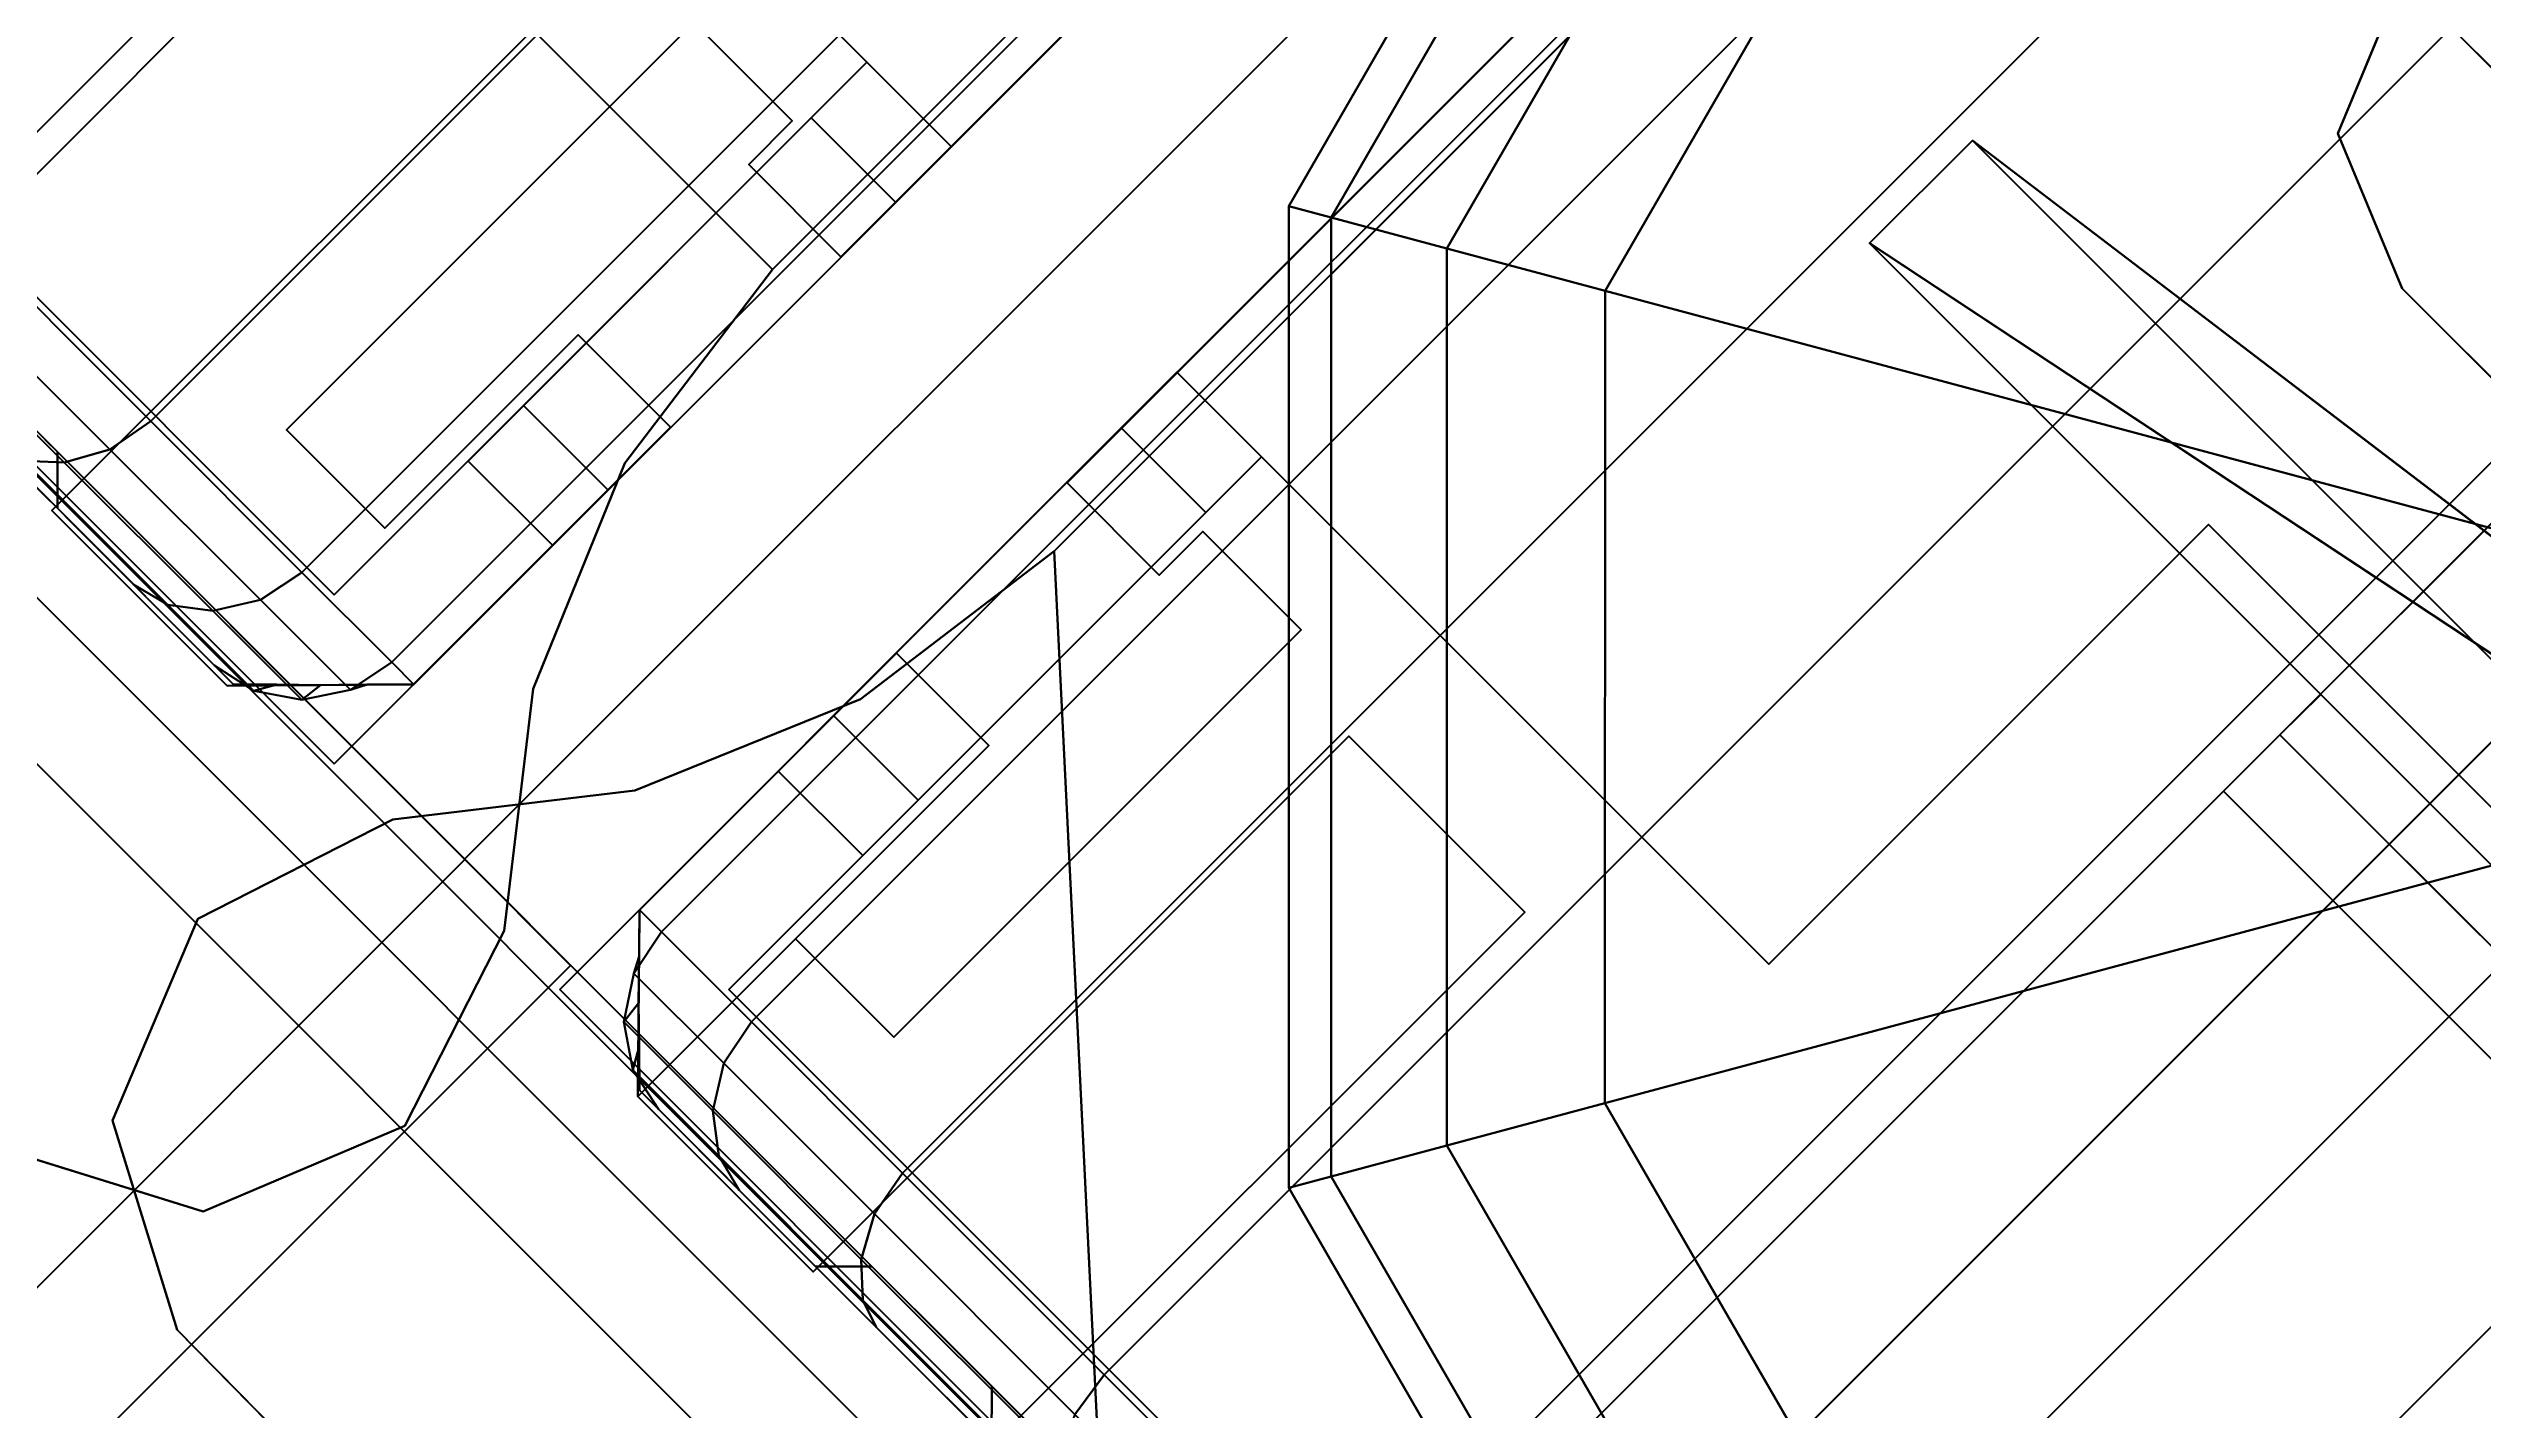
# Model space of a CAD drawing. Extents: x -170 to 1783, y -20 to 1205.
# Drawn here: x 69.988 to 71.208, y 494.267 to 494.948 of the extents above; entities that cross this region are included whole.
import ezdxf
from ezdxf.enums import TextEntityAlignment as Align

# ---------------------------------------------------------------- set-up
doc = ezdxf.new("R2010")
doc.units = 0
doc.header["$LTSCALE"] = 96
doc.header["$MEASUREMENT"] = 0
for name, color, linetype in [('A-FURN-3-PANEL-GLIDE', 7, 'Continuous'), ('A-FURN-3-PANEL-GLIDE-HOUSING', 7, 'Continuous'), ('A-FURN-3-PANEL-RACE', 7, 'Continuous'), ('A-FURN-3-PANEL-SIDE1', 7, 'Continuous'), ('A-FURN-3-PANEL-TOPCAP', 7, 'Continuous'), ('A-FURN-3-PANEL-TRIM', 7, 'Continuous'), ('A-FURN-3-WKSF-BRACKET', 7, 'Continuous'), ('A-FURN-3-WKSF-TOP', 7, 'Continuous'), ('A-FURN-3-WKSF-TRIM', 7, 'Continuous'), ('A-FURN-P-PNLS', 7, 'Continuous'), ('A-FURN-P-WKSF', 7, 'Continuous'), ('A-FURN-P-WKSF-SUPPORT', 7, 'Continuous'), ('MAIN_PANEL', 7, 'Continuous'), ('MAIN_WKSURF', 7, 'Continuous'), ('MAIN_WRKSFC-SUPP', 7, 'Continuous')]:
    doc.layers.add(name, color=color, linetype=linetype)

# ---------------------------------------------------------------- blocks, each defined once
blk = doc.blocks.new('EC-EFN-456')
at = {"layer": 'A-FURN-3-PANEL-GLIDE', "color": 20, "linetype": 'Continuous'}
for points in [[(0.6825, 1, 0.3285), (0.0975, 1, 0.3285), (0.203, 1.3937, 0.3285), (0.7096, 1.1013, 0.3285)], [(0.0798, 0.5351, 0.2464), (0.0608, 0.5241, 0.1642), (-0.0668, 1, 0.1642), (-0.0447, 1, 0.2464)], [(0.0608, 0.5241, 0.1642), (0.0798, 0.5351, 0.0821), (-0.0447, 1, 0.0821), (-0.0668, 1, 0.1642)], [(0.1319, 0.5652, 0.3065), (0.0798, 0.5351, 0.2464), (-0.0447, 1, 0.2464), (0.0154, 1, 0.3065)], [(0.0798, 0.5351, 0.0821), (0.1319, 0.5652, 0.022), (0.0154, 1, 0.022), (-0.0447, 1, 0.0821)], [(0.203, 0.6063, 0.3285), (0.1319, 0.5652, 0.3065), (0.0154, 1, 0.3065), (0.0975, 1, 0.3285)], [(0.1319, 0.5652, 0.022), (0.203, 0.6063), (0.0975, 1), (0.0154, 1, 0.022)], [(0.7096, 0.8988, 0.3285), (0.203, 0.6063, 0.3285), (0.0975, 1, 0.3285), (0.6825, 1, 0.3285)], [(0.7837, 0.8246, 0.3285), (0.4912, 0.318, 0.3285), (0.203, 0.6063, 0.3285), (0.7096, 0.8988, 0.3285)], [(0.885, 0.7975, 0.3285), (0.885, 0.2125, 0.3285), (0.4912, 0.318, 0.3285), (0.7837, 0.8246, 0.3285)], [(0.9862, 0.8246, 0.3285), (1.2787, 0.318, 0.3285), (0.885, 0.2125, 0.3285), (0.885, 0.7975, 0.3285)], [(0.4912, 0.318, 0.3285), (0.4502, 0.2469, 0.3065), (0.1319, 0.5652, 0.3065), (0.203, 0.6063, 0.3285)], [(0.4502, 0.2469, 0.022), (0.4912, 0.318), (0.203, 0.6063), (0.1319, 0.5652, 0.022)], [(0.4502, 0.2469, 0.3065), (0.4201, 0.1948, 0.2464), (0.0798, 0.5351, 0.2464), (0.1319, 0.5652, 0.3065)], [(0.4201, 0.1948, 0.0821), (0.4502, 0.2469, 0.022), (0.1319, 0.5652, 0.022), (0.0798, 0.5351, 0.0821)], [(0.4201, 0.1948, 0.2464), (0.4091, 0.1758, 0.1642), (0.0608, 0.5241, 0.1642), (0.0798, 0.5351, 0.2464)], [(0.4091, 0.1758, 0.1642), (0.4201, 0.1948, 0.0821), (0.0798, 0.5351, 0.0821), (0.0608, 0.5241, 0.1642)], [(0.885, 0.2125, 0.3285), (0.885, 0.1304, 0.3065), (0.4502, 0.2469, 0.3065), (0.4912, 0.318, 0.3285)], [(0.885, 0.1304, 0.022), (0.885, 0.2125), (0.4912, 0.318), (0.4502, 0.2469, 0.022)], [(0.885, 0.1304, 0.3065), (0.885, 0.0703, 0.2464), (0.4201, 0.1948, 0.2464), (0.4502, 0.2469, 0.3065)], [(0.885, 0.0703, 0.0821), (0.885, 0.1304, 0.022), (0.4502, 0.2469, 0.022), (0.4201, 0.1948, 0.0821)], [(0.885, 0.0703, 0.2464), (0.885, 0.0483, 0.1642), (0.4091, 0.1758, 0.1642), (0.4201, 0.1948, 0.2464)], [(0.885, 0.0483, 0.1642), (0.885, 0.0703, 0.0821), (0.4201, 0.1948, 0.0821), (0.4091, 0.1758, 0.1642)]]:
    blk.add_3dface(points, dxfattribs=at)
at = {"layer": 'A-FURN-3-PANEL-GLIDE', "color": 20, "linetype": 'Continuous', "invisible_edges": 12}
for points in [[(0.885, 1), (0.203, 1.3937), (0.0975, 1)], [(0.885, 1), (0.0975, 1), (0.203, 0.6063)], [(0.885, 1), (0.203, 0.6063), (0.4912, 0.318)], [(0.885, 1), (0.4912, 0.318), (0.885, 0.2125)], [(0.885, 1), (0.885, 0.2125), (1.2787, 0.318)]]:
    blk.add_3dface(points, dxfattribs=at)
at = {"layer": 'A-FURN-3-PANEL-GLIDE-HOUSING', "color": 40, "linetype": 'Continuous'}
for points, invisible_edges in [([(0.6, 0.6883, 4.2397), (0.8848, 0.6883, 4.2397), (0.8848, 1.3143, 4.2397), (0.6, 1.3143, 4.2397)], 2), ([(0.485, 1.11, 1.7347), (0.4072, 1.0778, 1.7347), (0.4072, 0.9222, 1.7347), (0.485, 0.89, 1.7347)], 10), ([(0.485, 1.11, 2.2447), (0.485, 0.89, 2.2447), (0.4072, 0.9222, 2.2447), (0.4072, 1.0778, 2.2447)], 5), ([(0.602, 1, 1.7347), (0.485, 1.11, 1.7347), (0.485, 0.89, 1.7347)], 15), ([(0.602, 1, 2.2447), (0.485, 0.89, 2.2447), (0.485, 1.11, 2.2447)], 15), ([(0.4072, 1.0778, 2.2447), (0.4072, 0.9222, 2.2447), (0.375, 1, 2.2447)], 1), ([(0.4072, 1.0778, 1.7347), (0.375, 1, 1.7347), (0.4072, 0.9222, 1.7347)], 12), ([(0.602, 1, 1.7347), (0.485, 0.89, 1.7347), (0.6116, 0.89, 1.7347)], 13), ([(0.602, 1, 2.2447), (0.6116, 0.89, 2.2447), (0.485, 0.89, 2.2447)], 13), ([(0.885, 0.79, 3.5747), (0.28, 0.79, 3.5747), (0.28, 0.79, 3.3867), (0.7365, 0.8515, 2.2447)], 8), ([(0.6849, 0.7999, 2.2447), (0.28, 0.717, 3.3867), (0.28, 0.717, 3.5747), (0.885, 0.717, 3.5747)], 8), ([(0.28, 0.717, 3.5747), (0.28, 0.79, 3.5747), (0.885, 0.79, 3.5747), (0.885, 0.717, 3.5747)], 4), ([(0.6, 0.6883, 3.5747), (0.6002, 0.717, 3.5747), (0.885, 0.717, 3.5747), (0.8848, 0.6883, 3.5747)], 4)]:
    blk.add_3dface(points, dxfattribs=dict(at, invisible_edges=invisible_edges))
for points in [[(0.375, 1, 2.2447), (0.4072, 0.9222, 2.2447), (0.4072, 0.9222, 1.7347), (0.375, 1, 1.7347)], [(0.4072, 0.9222, 2.2447), (0.485, 0.89, 2.2447), (0.485, 0.89, 1.7347), (0.4072, 0.9222, 1.7347)], [(0.6116, 0.89, 2.2447), (0.6116, 0.89, 1.7347), (0.485, 0.89, 1.7347), (0.485, 0.89, 2.2447)], [(0.28, 0.79, 3.3867), (0.28, 0.717, 3.3867), (0.6849, 0.7999, 2.2447), (0.7365, 0.8515, 2.2447)], [(0.28, 0.79, 3.3867), (0.28, 0.79, 3.5747), (0.28, 0.717, 3.5747), (0.28, 0.717, 3.3867)], [(0.8848, 0.6483, 4.1997), (0.8848, 0.6883, 4.2397), (0.6, 0.6883, 4.2397), (0.6, 0.6483, 4.1997)], [(0.8848, 0.6883, 3.5747), (0.8848, 0.6483, 3.6147), (0.6, 0.6483, 3.6147), (0.6, 0.6883, 3.5747)], [(0.8848, 0.6483, 4.1997), (0.6, 0.6483, 4.1997), (0.6, 0.6483, 3.6147), (0.8848, 0.6483, 3.6147)]]:
    blk.add_3dface(points, dxfattribs=at)
at = {"layer": 'A-FURN-3-PANEL-RACE', "color": 40, "linetype": 'Continuous'}
for points, invisible_edges in [([(0.5, 0.7375, 0.4563), (2.098, 0.7375, 0.4563), (47.5, 0.4255, 0.4563), (0.5, 0.4255, 0.4563)], 6), ([(0.5, 0.7375, 0.3963), (0.5, 0.4255, 0.3963), (47.5, 0.4255, 0.3963), (2.098, 0.7375, 0.3963)], 6), ([(0.5, 0.4255, 0.3963), (0.08, 0.4255, 0.3963), (0.08, -0.0125, 0.3963), (47.92, -0.0125, 0.3963)], 8), ([(0.08, 0.386, 1.7894), (0.08, 0.1819, 1.4986), (0.08, 0.4255, 0.3963), (0.08, 0.4255, 1.7894)], 2), ([(0.08, 0.4255, 0.3963), (0.14, 0.4255, 0.4563), (0.14, 0.4255, 1.7894), (0.08, 0.4255, 1.7894)], 1), ([(0.08, 0.1819, 1.4986), (0.08, 0.1425, 1.4986), (0.08, -0.0125, 0.3963), (0.08, 0.4255, 0.3963)], 10), ([(0.5, 0.4255, 0.3963), (0.5, 0.4255, 0.4563), (0.14, 0.4255, 0.4563), (0.08, 0.4255, 0.3963)], 4), ([(0.08, 0.4255, 3.245), (0.08, 0.4255, 3.515), (0.08, -0.0125, 3.515), (0.08, 0.1425, 3.1951)], 4), ([(0.14, 0.4255, 3.515), (0.14, 0.0475, 3.515), (0.08, -0.0125, 3.515), (0.08, 0.4255, 3.515)], 2), ([(0.5, 0.4255, 0.4563), (47.86, 0.0475, 0.4563), (0.14, 0.0475, 0.4563), (0.14, 0.4255, 0.4563)], 1), ([(0.14, 0.4255, 1.7894), (0.14, 0.4255, 0.4563), (0.14, 0.1819, 1.4986), (0.14, 0.386, 1.7894)], 2), ([(0.14, 0.4255, 0.4563), (0.14, 0.0475, 0.4563), (0.14, 0.1425, 1.4986), (0.14, 0.1819, 1.4986)], 10), ([(0.14, 0.1425, 3.1951), (0.14, 0.0475, 3.515), (0.14, 0.4255, 3.515), (0.14, 0.4255, 3.245)], 1), ([(47.5, 0.4255, 0.3963), (0.5, 0.4255, 0.3963), (47.92, -0.0125, 0.3963), (47.92, 0.4255, 0.3963)], 3), ([(47.5, 0.4255, 0.4563), (47.86, 0.4255, 0.4563), (47.86, 0.0475, 0.4563), (0.5, 0.4255, 0.4563)], 12), ([(0.08, 0.1425, 3.1951), (0.08, -0.0125, 3.515), (0.08, -0.0125, 0.3963), (0.08, 0.1425, 1.4986)], 5), ([(0.14, 0.0475, 0.4563), (0.14, 0.0475, 3.515), (0.14, 0.1425, 3.1951), (0.14, 0.1425, 1.4986)], 10), ([(0.14, 0.0475, 3.515), (0.6, 0.0475, 3.515), (0.6, -0.0125, 3.515), (0.08, -0.0125, 3.515)], 8), ([(0.14, 0.0475, 0.4563), (47.86, 0.0475, 0.4563), (47.86, 0.0475, 3.515), (0.14, 0.0475, 3.515)], 4), ([(47.92, -0.0125, 3.515), (47.92, -0.0125, 0.3963), (0.08, -0.0125, 0.3963), (0.08, -0.0125, 3.515)], 8)]:
    blk.add_3dface(points, dxfattribs=dict(at, invisible_edges=invisible_edges))
for points in [[(0.5, 0.7375, 0.4563), (0.5, 0.7375, 0.3963), (2.098, 0.7375, 0.3963), (2.098, 0.7375, 0.4563)], [(0.5, 0.7375, 0.3963), (0.5, 0.7375, 0.4563), (0.5, 0.4255, 0.4563), (0.5, 0.4255, 0.3963)], [(0.08, 0.4255, 1.7894), (0.14, 0.4255, 1.7894), (0.14, 0.386, 1.7894), (0.08, 0.386, 1.7894)], [(0.14, 0.4255, 3.245), (0.14, 0.4255, 3.515), (0.08, 0.4255, 3.515), (0.08, 0.4255, 3.245)], [(0.14, 0.1425, 3.1951), (0.14, 0.4255, 3.245), (0.08, 0.4255, 3.245), (0.08, 0.1425, 3.1951)], [(0.08, 0.386, 1.7894), (0.14, 0.386, 1.7894), (0.14, 0.1819, 1.4986), (0.08, 0.1819, 1.4986)], [(0.08, 0.1819, 1.4986), (0.14, 0.1819, 1.4986), (0.14, 0.1425, 1.4986), (0.08, 0.1425, 1.4986)], [(0.14, 0.1425, 1.4986), (0.14, 0.1425, 3.1951), (0.08, 0.1425, 3.1951), (0.08, 0.1425, 1.4986)]]:
    blk.add_3dface(points, dxfattribs=at)
at = {"layer": 'A-FURN-3-PANEL-SIDE1', "color": 7, "linetype": 'Continuous'}
for points in [[(47.3224, 1.955, 55.7401), (47.3228, 0.045, 55.7401), (0.6776, 0.045, 55.7401), (0.6776, 1.955, 55.7401)], [(0.6776, 0.045, 4.2397), (0.6776, 1.955, 4.2397), (0.6776, 1.955, 55.7401), (0.6776, 0.045, 55.7401)], [(47.3224, 0.045, 4.2397), (47.3224, 1.955, 4.2397), (0.6776, 1.955, 4.2397), (0.6776, 0.045, 4.2397)]]:
    blk.add_3dface(points, dxfattribs=at)
at = {"layer": 'A-FURN-3-PANEL-TOPCAP', "color": 60, "linetype": 'Continuous'}
for points, invisible_edges in [([(0.1285, -0.0047, 55.635), (0.144, -0.02, 55.635), (0.144, 2.02, 55.635), (0.1285, 2.0047, 55.635)], 10), ([(0.144, -0.02, 55.635), (0.269, -0.02, 55.635), (0.269, 2.02, 55.635), (0.144, 2.02, 55.635)], 10), ([(0.289, 2, 55.635), (0.269, 2.02, 55.635), (0.269, -0.02, 55.635), (0.289, 0, 55.635)], 10), ([(0.394, 2.02, 55.635), (0.3741, 2, 55.635), (0.3741, 0, 55.635), (0.394, -0.02, 55.635)], 10), ([(0.676, 2.02, 55.635), (0.394, 2.02, 55.635), (0.394, -0.02, 55.635), (0.676, -0.02, 55.635)], 10), ([(0.1285, 2.0047, 55.635), (0.1129, 1.9894, 55.635), (0.1129, 0.0106, 55.635), (0.1285, -0.0047, 55.635)], 10), ([(0.0965, 0.0273, 55.635), (0.1129, 0.0106, 55.635), (0.1129, 1.9894, 55.635), (0.0965, 1.9727, 55.635)], 10), ([(0.289, 0, 55.635), (0.3741, 0, 55.635), (0.3741, 2, 55.635), (0.289, 2, 55.635)], 10), ([(0.0965, 1.9727, 55.635), (0.08, 1.956, 55.635), (0.08, 0.044, 55.635), (0.0965, 0.0273, 55.635)], 8), ([(0.269, -0.02, 55.635), (0.2783, -0.02, 55.7687), (0.2976, 0, 55.7635), (0.289, 0, 55.635)], 2), ([(0.2783, -0.02, 55.7687), (0.3232, -0.02, 55.8949), (0.3405, 0, 55.8849), (0.2976, 0, 55.7635)], 10), ([(0.289, 0, 55.635), (0.2976, 0, 55.7635), (0.3798, 0, 55.7415), (0.3741, 0, 55.635)], 2), ([(0.2976, 0, 55.7635), (0.3405, 0, 55.8849), (0.4142, 0, 55.8424), (0.3798, 0, 55.7415)], 10), ([(0.3232, -0.02, 55.8949), (0.4005, -0.02, 56.0044), (0.4146, 0, 55.9903), (0.3405, 0, 55.8849)], 10), ([(0.3405, 0, 55.8849), (0.4146, 0, 55.9903), (0.4748, 0, 55.9301), (0.4142, 0, 55.8424)], 10), ([(0.3741, 0, 55.635), (0.3798, 0, 55.7415), (0.399, -0.02, 55.7363), (0.394, -0.02, 55.635)], 2), ([(0.3798, 0, 55.7415), (0.4142, 0, 55.8424), (0.4315, -0.02, 55.8323), (0.399, -0.02, 55.7363)], 10), ([(0.144, -0.02, 55.635), (0.1575, -0.02, 55.8011), (0.2783, -0.02, 55.7687), (0.269, -0.02, 55.635)], 2), ([(0.1575, -0.02, 55.8011), (0.2149, -0.02, 55.9575), (0.3232, -0.02, 55.8949), (0.2783, -0.02, 55.7687)], 10), ([(0.2149, -0.02, 55.9575), (0.3121, -0.02, 56.0929), (0.4005, -0.02, 56.0044), (0.3232, -0.02, 55.8949)], 10), ([(0.3121, -0.02, 56.0929), (0.4419, -0.02, 56.1974), (0.5044, -0.02, 56.0891), (0.4005, -0.02, 56.0044)], 10)]:
    blk.add_3dface(points, dxfattribs=dict(at, invisible_edges=invisible_edges))
for points in [[(0.0957, 0.044, 55.8177), (0.08, 0.044, 55.635), (0.08, 1.956, 55.635), (0.0957, 1.956, 55.8177)], [(0.1595, 0.044, 55.9895), (0.0957, 0.044, 55.8177), (0.0957, 1.956, 55.8177), (0.1595, 1.956, 55.9895)], [(0.2668, 0.044, 56.1382), (0.1595, 0.044, 55.9895), (0.1595, 1.956, 55.9895), (0.2668, 1.956, 56.1382)], [(0.4099, 0.044, 56.2528), (0.2668, 0.044, 56.1382), (0.2668, 1.956, 56.1382), (0.4099, 1.956, 56.2528)], [(0.5783, 0.044, 56.3252), (0.4099, 0.044, 56.2528), (0.4099, 1.956, 56.2528), (0.5783, 1.956, 56.3252)], [(0.76, 0.044, 56.35), (0.5783, 0.044, 56.3252), (0.5783, 1.956, 56.3252), (0.76, 1.956, 56.35)], [(0.76, 0.044, 56.35), (0.76, 1.956, 56.35), (47.24, 1.956, 56.35), (47.24, 0.044, 56.35)], [(0.0965, 0.0273, 55.635), (0.08, 0.044, 55.635), (0.0957, 0.044, 55.8177), (0.1006, 0.0195, 55.8155)], [(0.1006, 0.0195, 55.8155), (0.0957, 0.044, 55.8177), (0.1595, 0.044, 55.9895), (0.1644, 0.0195, 55.9859)], [(0.1644, 0.0195, 55.9859), (0.1595, 0.044, 55.9895), (0.2668, 0.044, 56.1382), (0.2713, 0.0195, 56.1337)], [(0.2713, 0.0195, 56.1337), (0.2668, 0.044, 56.1382), (0.4099, 0.044, 56.2528), (0.4136, 0.0195, 56.248)], [(0.4136, 0.0195, 56.248), (0.4099, 0.044, 56.2528), (0.5783, 0.044, 56.3252), (0.5806, 0.0195, 56.3203)], [(0.1129, 0.0106, 55.635), (0.0965, 0.0273, 55.635), (0.1006, 0.0195, 55.8155), (0.1143, -0.0013, 55.8104)], [(0.1143, -0.0013, 55.8104), (0.1006, 0.0195, 55.8155), (0.1644, 0.0195, 55.9859), (0.1774, -0.0013, 55.977)], [(0.1774, -0.0013, 55.977), (0.1644, 0.0195, 55.9859), (0.2713, 0.0195, 56.1337), (0.2828, -0.0013, 56.1222)], [(0.2828, -0.0013, 56.1222), (0.2713, 0.0195, 56.1337), (0.4136, 0.0195, 56.248), (0.4225, -0.0013, 56.2349)], [(0.1285, -0.0047, 55.635), (0.1129, 0.0106, 55.635), (0.1143, -0.0013, 55.8104), (0.1344, -0.0151, 55.8048)], [(0.1344, -0.0151, 55.8048), (0.1143, -0.0013, 55.8104), (0.1774, -0.0013, 55.977), (0.1955, -0.0151, 55.9663)], [(0.144, -0.02, 55.635), (0.1285, -0.0047, 55.635), (0.1344, -0.0151, 55.8048), (0.1575, -0.02, 55.8011)], [(0.1955, -0.0151, 55.9663), (0.1774, -0.0013, 55.977), (0.2828, -0.0013, 56.1222), (0.2978, -0.0151, 56.1072)], [(0.2978, -0.0151, 56.1072), (0.2828, -0.0013, 56.1222), (0.4225, -0.0013, 56.2349), (0.4331, -0.0151, 56.2168)], [(0.1575, -0.02, 55.8011), (0.1344, -0.0151, 55.8048), (0.1955, -0.0151, 55.9663), (0.2149, -0.02, 55.9575)], [(0.2149, -0.02, 55.9575), (0.1955, -0.0151, 55.9663), (0.2978, -0.0151, 56.1072), (0.3121, -0.02, 56.0929)], [(0.3121, -0.02, 56.0929), (0.2978, -0.0151, 56.1072), (0.4331, -0.0151, 56.2168), (0.4419, -0.02, 56.1974)]]:
    blk.add_3dface(points, dxfattribs=at)
at = {"layer": 'A-FURN-3-PANEL-TRIM', "color": 60, "linetype": 'Continuous'}
for points, invisible_edges in [([(0.395, 2.0328, 55.635), (0.6776, 2.0328, 55.635), (0.6776, -0.0328, 55.635), (0.395, -0.0328, 55.635)], 8), ([(0.6, -0.1348, 3.5747), (0.6, 1.6815, 3.5747), (0.1, 1.6815, 3.5747), (0.1, 0.3185, 3.5747)], 10), ([(0.6, -0.1348, 4.2397), (0.1, 0.3185, 4.2397), (0.1, 1.6815, 4.2397), (0.6, 1.6815, 4.2397)], 5), ([(0.1457, 0.3473, 55.635), (0.0802, 0.3473, 55.635), (0.0802, 1.6527, 55.635), (0.1457, 1.6527, 55.635)], 8), ([(0.2701, 1.6426, 55.635), (0.395, 1.6426, 55.635), (0.395, 0.3574, 55.635), (0.2701, 0.3574, 55.635)], 10), ([(0.1457, 1.6218, 55.635), (0.2155, 1.6218, 55.635), (0.2155, 0.3782, 55.635), (0.1457, 0.3782, 55.635)], 10), ([(0.0361, 0.0847, 3.5747), (0.6, -0.1348, 3.5747), (0.1, 0.3185, 3.5747), (0.0837, 0.1973, 3.5747)], 3), ([(0.0361, 0.0847, 4.2397), (0.0837, 0.1973, 4.2397), (0.1, 0.3185, 4.2397), (0.6, -0.1348, 4.2397)], 12), ([(0.0361, 0.0847, 3.8013), (0.0837, 0.1973, 3.8013), (0.1, 0.3185, 3.8013), (0.6, -0.1348, 3.8013)], 12), ([(0.0361, 0.0847, 4.013), (0.6, -0.1348, 4.013), (0.1, 0.3185, 4.013), (0.0837, 0.1973, 4.013)], 3), ([(0.2155, 0.0891, 4.2397), (0.2155, 0.0891, 55.635), (0.1457, 0.0891, 55.635), (0.1457, 0.0891, 4.2397)], 2), ([(0.1457, -0.0228, 55.635), (0.1457, 0.0891, 55.635), (0.2155, 0.0891, 55.635), (0.2701, -0.0228, 55.635)], 6), ([(-0.0735, -0.1159, 3.5747), (0.6, -0.1348, 3.5747), (0.0361, 0.0847, 3.5747), (-0.0395, -0.0114, 3.5747)], 3), ([(-0.0735, -0.1159, 4.2397), (-0.0395, -0.0114, 4.2397), (0.0361, 0.0847, 4.2397), (0.6, -0.1348, 4.2397)], 12), ([(-0.0735, -0.1159, 3.8013), (-0.0395, -0.0114, 3.8013), (0.0361, 0.0847, 3.8013), (0.6, -0.1348, 3.8013)], 12), ([(-0.0735, -0.1159, 4.013), (0.6, -0.1348, 4.013), (0.0361, 0.0847, 4.013), (-0.0395, -0.0114, 4.013)], 3), ([(0.065, -0.269, 3.5747), (0.6, -0.1348, 3.5747), (-0.0735, -0.1159, 3.5747), (-0.0322, -0.2178, 3.5747)], 3), ([(0.065, -0.269, 4.2397), (-0.0322, -0.2178, 4.2397), (-0.0735, -0.1159, 4.2397), (0.6, -0.1348, 4.2397)], 12), ([(0.065, -0.269, 3.8013), (-0.0322, -0.2178, 3.8013), (-0.0735, -0.1159, 3.8013), (0.6, -0.1348, 3.8013)], 12), ([(0.065, -0.269, 4.013), (0.6, -0.1348, 4.013), (-0.0735, -0.1159, 4.013), (-0.0322, -0.2178, 4.013)], 3), ([(0.4351, -0.2249, 3.5747), (0.6, -0.1348, 3.5747), (0.065, -0.269, 3.5747), (0.2529, -0.2706, 3.5747)], 2), ([(0.4351, -0.2249, 4.2397), (0.2529, -0.2706, 4.2397), (0.065, -0.269, 4.2397), (0.6, -0.1348, 4.2397)], 4), ([(0.4351, -0.2249, 3.8013), (0.2529, -0.2706, 3.8013), (0.065, -0.269, 3.8013), (0.6, -0.1348, 3.8013)], 4), ([(0.4351, -0.2249, 4.013), (0.6, -0.1348, 4.013), (0.065, -0.269, 4.013), (0.2529, -0.2706, 4.013)], 2)]:
    blk.add_3dface(points, dxfattribs=dict(at, invisible_edges=invisible_edges))
for points in [[(0.1, 0.3185, 4.2397), (0.1, 0.3185, 3.5747), (0.1, 1.6815, 3.5747), (0.1, 1.6815, 4.2397)], [(0.6, 1.6815, 3.5747), (0.6, -0.1348, 3.5747), (0.6, -0.1348, 4.2397), (0.6, 1.6815, 4.2397)], [(0.0802, 0.3473, 55.635), (0.0802, 0.3473, 4.2397), (0.0802, 1.6527, 4.2397), (0.0802, 1.6527, 55.635)], [(0.1457, 0.3473, 55.635), (0.1457, 0.3782, 55.635), (0.1457, 0.3782, 4.2397), (0.1457, 0.3473, 4.2397)], [(0.1457, 0.3782, 4.2397), (0.1457, 0.3782, 55.635), (0.2155, 0.3782, 55.635), (0.2155, 0.3782, 4.2397)], [(0.2155, 0.3782, 55.635), (0.2155, 0.0891, 55.635), (0.2155, 0.0891, 4.2397), (0.2155, 0.3782, 4.2397)], [(0.2701, 0.3574, 4.2397), (0.2701, 0.3574, 55.635), (0.395, 0.3574, 55.635), (0.395, 0.3574, 4.2397)], [(0.2701, -0.0228, 55.635), (0.2701, 0.3574, 55.635), (0.2701, 0.3574, 4.2397), (0.2701, -0.0228, 4.2397)], [(0.395, 0.3574, 55.635), (0.395, -0.0328, 55.635), (0.395, -0.0328, 4.2397), (0.395, 0.3574, 4.2397)], [(0.0802, 0.3473, 4.2397), (0.0802, 0.3473, 55.635), (0.1457, 0.3473, 55.635), (0.1457, 0.3473, 4.2397)], [(0.0837, 0.1973, 4.013), (0.1, 0.3185, 4.013), (0.1, 0.3185, 4.2397), (0.0837, 0.1973, 4.2397)], [(0.0837, 0.1973, 3.5747), (0.1, 0.3185, 3.5747), (0.1, 0.3185, 3.8013), (0.0837, 0.1973, 3.8013)], [(0.6, -0.1348, 3.8013), (0.1, 0.3185, 3.8013), (0.1, 0.3185, 4.013), (0.6, -0.1348, 4.013)], [(0.0802, 0.2263, 55.635), (0.0802, 0.044, 55.635), (0.0802, 0.044, 4.2397), (0.0802, 0.2263, 4.2397)], [(0.1457, 0.2263, 4.2397), (0.1457, 0.2263, 55.635), (0.0802, 0.2263, 55.635), (0.0802, 0.2263, 4.2397)], [(0.0802, 0.044, 55.635), (0.0802, 0.2263, 55.635), (0.1457, 0.2263, 55.635), (0.1457, -0.0228, 55.635)], [(0.1457, 0.0891, 55.635), (0.1457, 0.2263, 55.635), (0.1457, 0.2263, 4.2397), (0.1457, 0.0891, 4.2397)], [(0.0361, 0.0847, 4.013), (0.0837, 0.1973, 4.013), (0.0837, 0.1973, 4.2397), (0.0361, 0.0847, 4.2397)], [(0.0361, 0.0847, 3.5747), (0.0837, 0.1973, 3.5747), (0.0837, 0.1973, 3.8013), (0.0361, 0.0847, 3.8013)], [(-0.0395, -0.0114, 4.013), (0.0361, 0.0847, 4.013), (0.0361, 0.0847, 4.2397), (-0.0395, -0.0114, 4.2397)], [(-0.0395, -0.0114, 3.5747), (0.0361, 0.0847, 3.5747), (0.0361, 0.0847, 3.8013), (-0.0395, -0.0114, 3.8013)], [(0.0802, 0.044, 4.2397), (0.0802, 0.044, 55.635), (0.1457, -0.0228, 55.635), (0.1457, -0.0228, 4.2397)], [(-0.0735, -0.1159, 4.013), (-0.0395, -0.0114, 4.013), (-0.0395, -0.0114, 4.2397), (-0.0735, -0.1159, 4.2397)], [(-0.0735, -0.1159, 3.5747), (-0.0395, -0.0114, 3.5747), (-0.0395, -0.0114, 3.8013), (-0.0735, -0.1159, 3.8013)], [(0.1457, -0.0228, 4.2397), (0.1457, -0.0228, 55.635), (0.2701, -0.0228, 55.635), (0.2701, -0.0228, 4.2397)], [(-0.0322, -0.2178, 4.013), (-0.0735, -0.1159, 4.013), (-0.0735, -0.1159, 4.2397), (-0.0322, -0.2178, 4.2397)], [(-0.0322, -0.2178, 3.5747), (-0.0735, -0.1159, 3.5747), (-0.0735, -0.1159, 3.8013), (-0.0322, -0.2178, 3.8013)], [(0.065, -0.269, 4.013), (-0.0322, -0.2178, 4.013), (-0.0322, -0.2178, 4.2397), (0.065, -0.269, 4.2397)], [(0.065, -0.269, 3.5747), (-0.0322, -0.2178, 3.5747), (-0.0322, -0.2178, 3.8013), (0.065, -0.269, 3.8013)], [(0.2529, -0.2706, 4.013), (0.065, -0.269, 4.013), (0.065, -0.269, 4.2397), (0.2529, -0.2706, 4.2397)], [(0.2529, -0.2706, 3.5747), (0.065, -0.269, 3.5747), (0.065, -0.269, 3.8013), (0.2529, -0.2706, 3.8013)]]:
    blk.add_3dface(points, dxfattribs=at)
at = {"layer": 'A-FURN-P-PNLS', "color": 60, "linetype": 'Continuous'}
for p, q in [((0, 0), (0, 2)), ((48, 0), (0, 0))]:
    blk.add_line(p, q, dxfattribs=at)
at = {"layer": 'MAIN_PANEL', "color": 7, "linetype": 'Continuous'}
for p in [(0, 0), (0, 0, 55.663), (0, 0), (0, 0)]:
    blk.add_point(p, dxfattribs=at)
blk = doc.blocks.new('EC-EFN-244')
at = {"layer": 'A-FURN-3-PANEL-RACE', "color": 40, "linetype": 'Continuous'}
for points, invisible_edges in [([(0.5, 0.4255, 0.3963), (0.08, 0.4255, 0.3963), (0.08, -0.0125, 0.3963), (23.92, -0.0125, 0.3963)], 8), ([(0.5, 0.4255, 0.4563), (23.86, 0.0475, 0.4563), (0.14, 0.0475, 0.4563), (0.14, 0.4255, 0.4563)], 1), ([(23.5, 0.4255, 0.3963), (0.5, 0.4255, 0.3963), (23.92, -0.0125, 0.3963), (23.92, 0.4255, 0.3963)], 3), ([(23.5, 0.4255, 0.4563), (23.86, 0.4255, 0.4563), (23.86, 0.0475, 0.4563), (0.5, 0.4255, 0.4563)], 12), ([(23.5, 0.4255, 0.3963), (23.92, 0.4255, 0.3963), (23.86, 0.4255, 0.4563), (23.5, 0.4255, 0.4563)], 2), ([(23.92, 0.4255, 0.3963), (23.92, 0.4255, 1.7894), (23.86, 0.4255, 1.7894), (23.86, 0.4255, 0.4563)], 8), ([(23.86, 0.4255, 1.7894), (23.86, 0.386, 1.7894), (23.86, 0.1819, 1.4986), (23.86, 0.4255, 0.4563)], 4), ([(23.86, 0.4255, 0.4563), (23.86, 0.1819, 1.4986), (23.86, 0.1425, 1.4986), (23.86, 0.0475, 0.4563)], 5), ([(23.86, 0.1425, 3.1951), (23.86, 0.4255, 3.245), (23.86, 0.4255, 3.515), (23.86, 0.0475, 3.515)], 8), ([(23.86, 0.4255, 3.515), (23.92, 0.4255, 3.515), (23.92, -0.0125, 3.515), (23.86, 0.0475, 3.515)], 4), ([(23.92, 0.386, 1.7894), (23.92, 0.4255, 1.7894), (23.92, 0.4255, 0.3963), (23.92, 0.1819, 1.4986)], 4), ([(23.92, 0.1819, 1.4986), (23.92, 0.4255, 0.3963), (23.92, -0.0125, 0.3963), (23.92, 0.1425, 1.4986)], 5), ([(23.92, 0.4255, 3.245), (23.92, 0.1425, 3.1951), (23.92, -0.0125, 3.515), (23.92, 0.4255, 3.515)], 2), ([(23.86, 0.0475, 0.4563), (23.86, 0.1425, 1.4986), (23.86, 0.1425, 3.1951), (23.86, 0.0475, 3.515)], 5), ([(23.92, 0.1425, 3.1951), (23.92, 0.1425, 1.4986), (23.92, -0.0125, 0.3963), (23.92, -0.0125, 3.515)], 10), ([(0.14, 0.0475, 0.4563), (23.86, 0.0475, 0.4563), (23.86, 0.0475, 3.515), (0.14, 0.0475, 3.515)], 4), ([(23.86, 0.0475, 3.515), (23.92, -0.0125, 3.515), (23.4, -0.0125, 3.515), (23.4, 0.0475, 3.515)], 1), ([(23.92, -0.0125, 3.515), (23.92, -0.0125, 0.3963), (0.08, -0.0125, 0.3963), (0.08, -0.0125, 3.515)], 8)]:
    blk.add_3dface(points, dxfattribs=dict(at, invisible_edges=invisible_edges))
for points in [[(23.86, 0.4255, 3.245), (23.92, 0.4255, 3.245), (23.92, 0.4255, 3.515), (23.86, 0.4255, 3.515)], [(23.92, 0.4255, 1.7894), (23.92, 0.386, 1.7894), (23.86, 0.386, 1.7894), (23.86, 0.4255, 1.7894)], [(23.86, 0.1425, 3.1951), (23.92, 0.1425, 3.1951), (23.92, 0.4255, 3.245), (23.86, 0.4255, 3.245)], [(23.92, 0.386, 1.7894), (23.92, 0.1819, 1.4986), (23.86, 0.1819, 1.4986), (23.86, 0.386, 1.7894)], [(23.92, 0.1819, 1.4986), (23.92, 0.1425, 1.4986), (23.86, 0.1425, 1.4986), (23.86, 0.1819, 1.4986)], [(23.86, 0.1425, 1.4986), (23.92, 0.1425, 1.4986), (23.92, 0.1425, 3.1951), (23.86, 0.1425, 3.1951)]]:
    blk.add_3dface(points, dxfattribs=at)
at = {"layer": 'A-FURN-3-PANEL-TOPCAP', "color": 60, "linetype": 'Continuous'}
for points, invisible_edges in [([(23.324, 2.02, 43.635), (23.324, -0.02, 43.635), (23.606, -0.02, 43.635), (23.606, 2.02, 43.635)], 5), ([(23.606, 2.02, 43.635), (23.606, -0.02, 43.635), (23.6259, 0, 43.635), (23.6259, 2, 43.635)], 5), ([(23.711, 2, 43.635), (23.711, 0, 43.635), (23.731, -0.02, 43.635), (23.731, 2.02, 43.635)], 5), ([(23.856, -0.02, 43.635), (23.856, 2.02, 43.635), (23.731, 2.02, 43.635), (23.731, -0.02, 43.635)], 5), ([(23.8715, 2.0047, 43.635), (23.856, 2.02, 43.635), (23.856, -0.02, 43.635), (23.8715, -0.0047, 43.635)], 10), ([(23.8715, -0.0047, 43.635), (23.8871, 0.0106, 43.635), (23.8871, 1.9894, 43.635), (23.8715, 2.0047, 43.635)], 10), ([(23.711, 0, 43.635), (23.711, 2, 43.635), (23.6259, 2, 43.635), (23.6259, 0, 43.635)], 5), ([(23.9035, 1.9727, 43.635), (23.8871, 1.9894, 43.635), (23.8871, 0.0106, 43.635), (23.9035, 0.0273, 43.635)], 10), ([(23.9035, 0.0273, 43.635), (23.92, 0.044, 43.635), (23.92, 1.956, 43.635), (23.9035, 1.9727, 43.635)], 8), ([(23.711, 0, 43.635), (23.6259, 0, 43.635), (23.6202, 0, 43.7415), (23.7024, 0, 43.7635)], 4), ([(23.731, -0.02, 43.635), (23.711, 0, 43.635), (23.7024, 0, 43.7635), (23.7217, -0.02, 43.7687)], 4), ([(23.7851, -0.02, 43.9575), (23.6768, -0.02, 43.8949), (23.5995, -0.02, 44.0044), (23.6879, -0.02, 44.0929)], 5), ([(23.8425, -0.02, 43.8011), (23.7217, -0.02, 43.7687), (23.6768, -0.02, 43.8949), (23.7851, -0.02, 43.9575)], 5), ([(23.856, -0.02, 43.635), (23.731, -0.02, 43.635), (23.7217, -0.02, 43.7687), (23.8425, -0.02, 43.8011)], 4)]:
    blk.add_3dface(points, dxfattribs=dict(at, invisible_edges=invisible_edges))
for points in [[(23.5901, 0.044, 44.2528), (23.4216, 0.044, 44.3252), (23.4216, 1.956, 44.3252), (23.5901, 1.956, 44.2528)], [(23.7332, 0.044, 44.1382), (23.5901, 0.044, 44.2528), (23.5901, 1.956, 44.2528), (23.7332, 1.956, 44.1382)], [(23.8405, 0.044, 43.9895), (23.7332, 0.044, 44.1382), (23.7332, 1.956, 44.1382), (23.8405, 1.956, 43.9895)], [(23.9043, 0.044, 43.8177), (23.8405, 0.044, 43.9895), (23.8405, 1.956, 43.9895), (23.9043, 1.956, 43.8177)], [(23.92, 0.044, 43.635), (23.9043, 0.044, 43.8177), (23.9043, 1.956, 43.8177), (23.92, 1.956, 43.635)], [(23.7332, 0.044, 44.1382), (23.7287, 0.0195, 44.1337), (23.5864, 0.0195, 44.248), (23.5901, 0.044, 44.2528)], [(23.8405, 0.044, 43.9895), (23.8356, 0.0195, 43.9859), (23.7287, 0.0195, 44.1337), (23.7332, 0.044, 44.1382)], [(23.9043, 0.044, 43.8177), (23.8994, 0.0195, 43.8155), (23.8356, 0.0195, 43.9859), (23.8405, 0.044, 43.9895)], [(23.92, 0.044, 43.635), (23.9035, 0.0273, 43.635), (23.8994, 0.0195, 43.8155), (23.9043, 0.044, 43.8177)], [(23.9035, 0.0273, 43.635), (23.8871, 0.0106, 43.635), (23.8857, -0.0013, 43.8104), (23.8994, 0.0195, 43.8155)], [(23.7287, 0.0195, 44.1337), (23.7172, -0.0013, 44.1222), (23.5775, -0.0013, 44.2349), (23.5864, 0.0195, 44.248)], [(23.8356, 0.0195, 43.9859), (23.8226, -0.0013, 43.977), (23.7172, -0.0013, 44.1222), (23.7287, 0.0195, 44.1337)], [(23.8994, 0.0195, 43.8155), (23.8857, -0.0013, 43.8104), (23.8226, -0.0013, 43.977), (23.8356, 0.0195, 43.9859)], [(23.8871, 0.0106, 43.635), (23.8715, -0.0047, 43.635), (23.8656, -0.0151, 43.8047), (23.8857, -0.0013, 43.8104)], [(23.7172, -0.0013, 44.1222), (23.7022, -0.0151, 44.1072), (23.5669, -0.0151, 44.2168), (23.5775, -0.0013, 44.2349)], [(23.8226, -0.0013, 43.977), (23.8045, -0.0151, 43.9663), (23.7022, -0.0151, 44.1072), (23.7172, -0.0013, 44.1222)], [(23.8857, -0.0013, 43.8104), (23.8656, -0.0151, 43.8047), (23.8045, -0.0151, 43.9663), (23.8226, -0.0013, 43.977)], [(23.8715, -0.0047, 43.635), (23.856, -0.02, 43.635), (23.8425, -0.02, 43.8011), (23.8656, -0.0151, 43.8047)], [(23.8045, -0.0151, 43.9663), (23.7851, -0.02, 43.9575), (23.6879, -0.02, 44.0929), (23.7022, -0.0151, 44.1072)], [(23.8656, -0.0151, 43.8047), (23.8425, -0.02, 43.8011), (23.7851, -0.02, 43.9575), (23.8045, -0.0151, 43.9663)]]:
    blk.add_3dface(points, dxfattribs=at)
at = {"layer": 'A-FURN-3-PANEL-TRIM', "color": 60, "linetype": 'Continuous'}
for points, invisible_edges in [([(23.4, 2.1348, 3.5747), (23.4, 0.3185, 3.5747), (23.9, 0.3185, 3.5747), (23.9, 1.6815, 3.5747)], 10), ([(23.4, 2.1348, 4.2397), (23.9, 1.6815, 4.2397), (23.9, 0.3185, 4.2397), (23.4, 0.3185, 4.2397)], 5), ([(23.605, -0.0328, 43.635), (23.3224, -0.0328, 43.635), (23.3224, 2.0328, 43.635), (23.605, 2.0328, 43.635)], 8), ([(23.8543, 1.6527, 43.635), (23.9198, 1.6527, 43.635), (23.9198, 0.3473, 43.635), (23.8543, 0.3473, 43.635)], 8), ([(23.8543, 0.3782, 43.635), (23.7845, 0.3782, 43.635), (23.7845, 1.6218, 43.635), (23.8543, 1.6218, 43.635)], 10), ([(23.9, 0.3185, 3.8013), (23.4, -0.1348, 3.8013), (23.9639, 0.0847, 3.8013), (23.9163, 0.1973, 3.8013)], 3), ([(23.9, 0.3185, 4.013), (23.9163, 0.1973, 4.013), (23.9639, 0.0847, 4.013), (23.4, -0.1348, 4.013)], 12), ([(23.9, 0.3185, 3.8013), (23.4, 0.3185, 3.8013), (23.4, -0.1348, 3.8013)], 12), ([(23.4, -0.1348, 4.013), (23.4, 0.3185, 4.013), (23.9, 0.3185, 4.013)], 12), ([(23.9198, 0.2263, 43.635), (23.92, 0.044, 43.635), (23.8543, -0.0228, 43.635), (23.8543, 0.2263, 43.635)], 4), ([(23.7845, 0.0891, 43.635), (23.8543, 0.0891, 43.635), (23.8543, -0.0228, 43.635), (23.7299, -0.0228, 43.635)], 10), ([(23.9639, 0.0847, 3.8013), (23.4, -0.1348, 3.8013), (24.0735, -0.1159, 3.8013), (24.0395, -0.0114, 3.8013)], 3), ([(23.9639, 0.0847, 4.013), (24.0395, -0.0114, 4.013), (24.0735, -0.1159, 4.013), (23.4, -0.1348, 4.013)], 12), ([(24.0735, -0.1159, 3.8013), (23.4, -0.1348, 3.8013), (23.935, -0.269, 3.8013), (24.0322, -0.2178, 3.8013)], 3), ([(24.0735, -0.1159, 4.013), (24.0322, -0.2178, 4.013), (23.935, -0.269, 4.013), (23.4, -0.1348, 4.013)], 12)]:
    blk.add_3dface(points, dxfattribs=dict(at, invisible_edges=invisible_edges))
for points in [[(23.9, 1.6815, 4.2397), (23.9, 1.6815, 3.5747), (23.9, 0.3185, 3.5747), (23.9, 0.3185, 4.2397)], [(23.9198, 1.6527, 43.635), (23.9198, 1.6527, 4.2397), (23.9198, 0.3473, 4.2397), (23.9198, 0.3473, 43.635)], [(23.8543, 0.3782, 4.2397), (23.7845, 0.3782, 4.2397), (23.7845, 0.3782, 43.635), (23.8543, 0.3782, 43.635)], [(23.7845, 0.3782, 43.635), (23.7845, 0.3782, 4.2397), (23.7845, 0.0891, 4.2397), (23.7845, 0.0891, 43.635)], [(23.8543, 0.3473, 43.635), (23.8543, 0.3473, 4.2397), (23.8543, 0.3782, 4.2397), (23.8543, 0.3782, 43.635)], [(23.605, 0.3574, 43.635), (23.605, 0.3574, 4.2397), (23.605, -0.0328, 4.2397), (23.605, -0.0328, 43.635)], [(23.7299, -0.0228, 43.635), (23.7299, -0.0228, 4.2397), (23.7299, 0.3574, 4.2397), (23.7299, 0.3574, 43.635)], [(23.9198, 0.3473, 4.2397), (23.8543, 0.3473, 4.2397), (23.8543, 0.3473, 43.635), (23.9198, 0.3473, 43.635)], [(23.9, 0.3185, 4.2397), (23.9, 0.3185, 4.013), (23.4, 0.3185, 4.013), (23.4, 0.3185, 4.2397)], [(23.4, -0.1348, 3.8013), (23.4, 0.3185, 3.8013), (23.4, 0.3185, 4.013), (23.4, -0.1348, 4.013)], [(23.4, 0.3185, 3.8013), (23.9, 0.3185, 3.8013), (23.9, 0.3185, 3.5747), (23.4, 0.3185, 3.5747)], [(23.9, 0.3185, 3.8013), (23.9163, 0.1973, 3.8013), (23.9163, 0.1973, 4.013), (23.9, 0.3185, 4.013)], [(23.8543, 0.2263, 4.2397), (23.9198, 0.2263, 4.2397), (23.9198, 0.2263, 43.635), (23.8543, 0.2263, 43.635)], [(23.8543, 0.0891, 43.635), (23.8543, 0.0891, 4.2397), (23.8543, 0.2263, 4.2397), (23.8543, 0.2263, 43.635)], [(23.9198, 0.2263, 43.635), (23.9198, 0.2263, 4.2397), (23.9198, 0.044, 4.2397), (23.92, 0.044, 43.635)], [(23.9163, 0.1973, 3.8013), (23.9639, 0.0847, 3.8013), (23.9639, 0.0847, 4.013), (23.9163, 0.1973, 4.013)], [(23.7845, 0.0891, 4.2397), (23.8543, 0.0891, 4.2397), (23.8543, 0.0891, 43.635), (23.7845, 0.0891, 43.635)], [(23.9639, 0.0847, 3.8013), (24.0395, -0.0114, 3.8013), (24.0395, -0.0114, 4.013), (23.9639, 0.0847, 4.013)], [(23.8543, -0.0228, 4.2397), (23.8543, -0.0228, 43.635), (23.92, 0.044, 43.635), (23.9198, 0.044, 4.2397)], [(24.0395, -0.0114, 3.8013), (24.0735, -0.1159, 3.8013), (24.0735, -0.1159, 4.013), (24.0395, -0.0114, 4.013)], [(23.8543, -0.0228, 4.2397), (23.7299, -0.0228, 4.2397), (23.7299, -0.0228, 43.635), (23.8543, -0.0228, 43.635)], [(24.0735, -0.1159, 3.8013), (24.0322, -0.2178, 3.8013), (24.0322, -0.2178, 4.013), (24.0735, -0.1159, 4.013)], [(24.0322, -0.2178, 3.8013), (23.935, -0.269, 3.8013), (23.935, -0.269, 4.013), (24.0322, -0.2178, 4.013)]]:
    blk.add_3dface(points, dxfattribs=at)
at = {"layer": 'A-FURN-P-PNLS', "color": 60, "linetype": 'Continuous'}
for p, q in [((24, 2), (24, 0)), ((24, 0), (0, 0))]:
    blk.add_line(p, q, dxfattribs=at)
at = {"layer": 'MAIN_PANEL', "color": 7, "linetype": 'Continuous'}
for p in [(24, 0), (24, 0, 43.663), (24, 0)]:
    blk.add_point(p, dxfattribs=at)
blk = doc.blocks.new('EC-WYC-64-2424-T')
at = {"layer": 'A-FURN-3-WKSF-TOP', "color": 60, "linetype": 'Continuous'}
for points, invisible_edges in [([(0.118, -28.1146, 29), (23.882, -34.22, 29), (23.882, -70.632, 29), (0.118, -70.632, 29)], 5), ([(0.118, -28.1146, 27.75), (0.118, -70.632, 27.75), (23.882, -70.632, 27.75), (23.882, -34.22, 27.75)], 10)]:
    blk.add_3dface(points, dxfattribs=dict(at, invisible_edges=invisible_edges))
at = {"layer": 'A-FURN-3-WKSF-TRIM', "color": 40, "linetype": 'Continuous'}
for points in [[(0, -70.632, 28.882), (0, -70.632, 27.868), (0, -28.1146, 27.868), (0, -28.1146, 28.882)], [(0.0158, -70.632, 28.941), (0, -70.632, 28.882), (0, -28.1146, 28.882), (0.0158, -28.1146, 28.941)], [(0, -70.632, 27.868), (0.0158, -70.632, 27.809), (0.0158, -28.1146, 27.809), (0, -28.1146, 27.868)], [(0.059, -70.632, 28.9842), (0.0158, -70.632, 28.941), (0.0158, -28.1146, 28.941), (0.059, -28.1146, 28.9842)], [(0.0158, -70.632, 27.809), (0.059, -70.632, 27.7658), (0.059, -28.1146, 27.7658), (0.0158, -28.1146, 27.809)], [(0.118, -70.632, 29), (0.059, -70.632, 28.9842), (0.059, -28.1146, 28.9842), (0.118, -28.1146, 29)], [(0.059, -70.632, 27.7658), (0.118, -70.632, 27.75), (0.118, -28.1146, 27.75), (0.059, -28.1146, 27.7658)]]:
    blk.add_3dface(points, dxfattribs=at)
at = {"layer": 'A-FURN-P-WKSF', "color": 7, "linetype": 'Continuous'}
blk.add_line((0, -28.0666), (0, -70.75), dxfattribs=at)
blk = doc.blocks.new('EC-JUS-CANT-L-CH')
at = {"layer": 'A-FURN-3-WKSF-BRACKET', "color": 30, "linetype": 'Continuous'}
for points in [[(0, 0, 28), (0.075, 0, 28), (0.075, -0.665, 28), (0, -0.665, 28)], [(0, 0, 19.075), (0.075, 0, 19.075), (0.075, 0, 28), (0, 0, 28)], [(0, -0.665, 19.075), (0.075, -0.665, 19.075), (0.075, 0, 19.075), (0, 0, 19.075)]]:
    blk.add_3dface(points, dxfattribs=at)
for points, invisible_edges in [([(0, 0, 28), (0, -0.665, 28), (0, 0, 19.075)], 2), ([(0, -0.665, 28.075), (0, -0.665, 19.075), (0, 0, 19.075)], 13), ([(0.075, 0, 19.075), (0.075, -0.665, 28), (0.075, 0, 28)], 1), ([(0.075, -0.665, 28), (0.075, 0, 19.075), (0.075, -0.665, 19.075)], 13)]:
    blk.add_3dface(points, dxfattribs=dict(at, invisible_edges=invisible_edges))
at = {"layer": 'A-FURN-P-WKSF-SUPPORT', "color": 212, "linetype": 'Continuous'}
blk.add_line((0, -15.915), (0, 0), dxfattribs=at)
at = {"layer": 'MAIN_WRKSFC-SUPP', "color": 7, "linetype": 'Continuous'}
for p in [(-0.0003, 0.0001, 36.5), (0, 0)]:
    blk.add_point(p, dxfattribs=at)
blk = doc.blocks.new('EC-WYC-46-2424-T')
at = {"layer": 'A-FURN-3-WKSF-TOP', "color": 60, "linetype": 'Continuous'}
for points, invisible_edges in [([(47.882, -28.1146, 27.75), (24.118, -34.22, 27.75), (24.118, -70.632, 27.75), (47.882, -70.632, 27.75)], 5), ([(47.882, -28.1146, 29), (47.882, -70.632, 29), (24.118, -70.632, 29), (24.118, -34.22, 29)], 10)]:
    blk.add_3dface(points, dxfattribs=dict(at, invisible_edges=invisible_edges))
at = {"layer": 'A-FURN-3-WKSF-TRIM', "color": 40, "linetype": 'Continuous'}
for points in [[(47.882, -28.1146, 29), (47.941, -28.1146, 28.9842), (47.941, -70.632, 28.9842), (47.882, -70.632, 29)], [(47.941, -28.1146, 27.7658), (47.882, -28.1146, 27.75), (47.882, -70.632, 27.75), (47.941, -70.632, 27.7658)], [(47.941, -28.1146, 28.9842), (47.9842, -28.1146, 28.941), (47.9842, -70.632, 28.941), (47.941, -70.632, 28.9842)], [(47.9842, -28.1146, 27.809), (47.941, -28.1146, 27.7658), (47.941, -70.632, 27.7658), (47.9842, -70.632, 27.809)], [(47.9842, -28.1146, 28.941), (48, -28.1146, 28.882), (48, -70.632, 28.882), (47.9842, -70.632, 28.941)], [(48, -28.1146, 27.868), (47.9842, -28.1146, 27.809), (47.9842, -70.632, 27.809), (48, -70.632, 27.868)], [(48, -28.1146, 28.882), (48, -28.1146, 27.868), (48, -70.632, 27.868), (48, -70.632, 28.882)]]:
    blk.add_3dface(points, dxfattribs=at)

msp = doc.modelspace()

# ---------------------------------------------------------------- block references
at = {"layer": 'MAIN_PANEL', "color": 47, "linetype": 'Continuous', "rotation": 315}
msp.add_blockref('EC-EFN-244', (53.22664, 511.51203), dxfattribs=at)
at = {"layer": 'MAIN_PANEL', "color": 47, "linetype": 'Continuous'}
ref = msp.add_blockref('EC-EFN-456', (70.1972, 494.54147), dxfattribs=dict(at, rotation=315))
ref.add_attrib('CAPMC', 'ECH', dxfattribs={"color": 47, "linetype": 'Continuous', "height": 0.000000012, "width": 0.666667}).set_placement((70.1972, 494.54147), align=Align.BOTTOM_LEFT)
ref.add_attrib('CAPPN', 'EC-EFN-456', dxfattribs={"color": 47, "linetype": 'Continuous', "height": 0.000000012, "width": 0.666667}).set_placement((70.1972, 494.54147), align=Align.BOTTOM_LEFT)
ref.add_attrib('CAPMG', 'RSI', dxfattribs={"color": 47, "linetype": 'Continuous', "height": 0.000000012, "width": 0.666667}).set_placement((70.1972, 494.54147), align=Align.BOTTOM_LEFT)
ref.add_attrib('CAPQTY', '1', dxfattribs={"color": 47, "linetype": 'Continuous', "height": 0.000000012, "width": 0.666667}).set_placement((70.1972, 494.54147), align=Align.BOTTOM_LEFT)
at = {"layer": 'MAIN_WKSURF', "color": 47, "linetype": 'Continuous', "rotation": 225}
for name, p in [('EC-WYC-46-2424-T', (139.49366, 495.95568)), ('EC-WYC-64-2424-T', (104.13832, 460.60034))]:
    msp.add_blockref(name, p, dxfattribs=at)
at = {"layer": 'MAIN_WRKSFC-SUPP', "color": 47, "linetype": 'Continuous'}
ref = msp.add_blockref('EC-JUS-CANT-L-CH', (70.19728, 494.54119), dxfattribs=dict(at, rotation=315))
ref.add_attrib('CAPMC', 'ECH', dxfattribs={"color": 47, "linetype": 'Continuous', "height": 0.000000012, "width": 0.666667}).set_placement((70.19728, 494.54119), align=Align.BOTTOM_LEFT)
ref.add_attrib('CAPPN', 'EC-JUS-CANT-L-CH', dxfattribs={"color": 47, "linetype": 'Continuous', "height": 0.000000012, "width": 0.666667}).set_placement((70.19728, 494.54119), align=Align.BOTTOM_LEFT)
ref.add_attrib('CAPMG', 'RSI', dxfattribs={"color": 47, "linetype": 'Continuous', "height": 0.000000012, "width": 0.666667}).set_placement((70.19728, 494.54119), align=Align.BOTTOM_LEFT)
ref.add_attrib('CAPQTY', '1', dxfattribs={"color": 47, "linetype": 'Continuous', "height": 0.000000012, "width": 0.666667}).set_placement((70.19728, 494.54119), align=Align.BOTTOM_LEFT)

doc.saveas('drawing.dxf')
